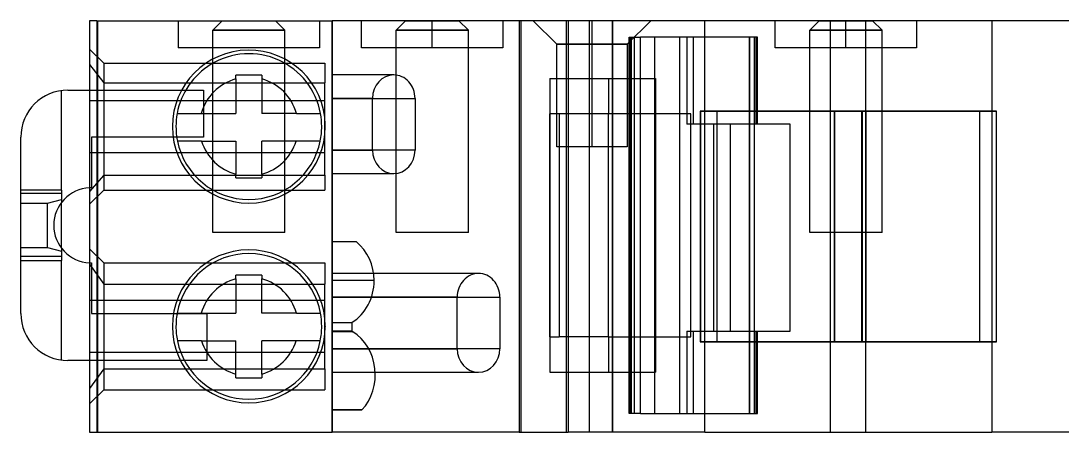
# Model space of a CAD drawing. Header units: millimetres. Extents: x -51.3 to 37.3, y -13 to 4.5.
# Drawn here: x -51.3 to -7, y -13 to 4.5 of the extents above; entities that cross this region are included whole.
import ezdxf

# ---------------------------------------------------------------- set-up
doc = ezdxf.new("R2010")
doc.units = ezdxf.units.MM
doc.layers.add('MAIN-1', color=7, linetype='Continuous')
doc.layers.add('MAIN-2', color=7, linetype='Continuous')

msp = doc.modelspace()

# ---------------------------------------------------------------- linework, layer by layer
at = {"layer": 'MAIN-1'}
for p, q in [((-48.374, 4.5), (-48.374, -13)), ((-48.069, 4.5), (-48.374, 4.5)), ((-48.069, 4.5), (-38.052, 4.5)), ((-48.069, 4.5), (-48.069, -13)), ((-38.052, 4.5), (-38.052, -13)), ((-30.1, 4.5), (-38.052, 4.5)), ((-38.052, -13), (-38.052, 4.5)), ((-34.938, 4.5), (-33.8, 4.5)), ((-33.8, 4.5), (-32.662, 4.5)), ((-30.011, 4.5), (-30.1, 4.5)), ((-30.1, 4.5), (-30.1, -13)), ((-28.013, 4.5), (-30.011, 4.5)), ((-30.011, -13), (-30.011, 4.5)), ((-22.207, 4.5), (-28.013, 4.5)), ((-28.013, 4.5), (-28.013, -13)), ((-22.207, 3.8), (-22.207, 4.5)), ((-9.993, 4.5), (-22.207, 4.5)), ((12.9, 4.5), (-9.993, 4.5)), ((-9.993, 4.5), (-9.993, 0.65)), ((-25.416, 3.8), (-24.938, 3.8)), ((-25.416, 3.8), (-25.416, -12.2)), ((-24.68, 3.8), (-24.938, 3.8)), ((-24.938, -12.2), (-24.938, 3.8)), ((-24.423, 3.8), (-24.68, 3.8)), ((-24.165, 3.8), (-24.423, 3.8)), ((-23.907, 3.8), (-24.165, 3.8)), ((-23.649, 3.8), (-23.907, 3.8)), ((-23.391, 3.8), (-23.649, 3.8)), ((-23.134, 3.8), (-23.391, 3.8)), ((-22.876, 3.8), (-23.134, 3.8)), ((-22.62, 3.8), (-22.876, 3.8)), ((-22.364, 3.8), (-22.62, 3.8)), ((-22.111, 3.8), (-22.364, 3.8)), ((-21.859, 3.8), (-22.111, 3.8)), ((-21.612, 3.8), (-21.859, 3.8)), ((-21.369, 3.8), (-21.612, 3.8)), ((-21.132, 3.8), (-21.369, 3.8)), ((-20.905, 3.8), (-21.132, 3.8)), ((-20.688, 3.8), (-20.905, 3.8)), ((-20.484, 3.8), (-20.688, 3.8)), ((-20.297, 3.8), (-20.484, 3.8)), ((-20.297, 3.8), (-20.297, -12.2)), ((-20.086, 3.8), (-20.297, 3.8)), ((-20.086, -12.2), (-20.086, 3.8)), ((-20.013, 3.8), (-20.086, 3.8)), ((-20.013, 0.1), (-20.013, 3.8)), ((-19.957, 3.8), (-20.013, 3.8)), ((-19.957, 0.1), (-19.957, 3.8)), ((-42.15, 2.17), (-42.15, 2.193)), ((-41.992, 2.193), (-42.15, 2.193)), ((-42.15, 2.146), (-42.15, 2.17)), ((-42.15, 2.122), (-42.15, 2.146)), ((-42.15, 2.098), (-42.15, 2.122)), ((-42.15, 2.074), (-42.15, 2.098)), ((-42.15, 2.051), (-42.15, 2.074)), ((-42.15, 2.027), (-42.15, 2.051)), ((-42.15, 2.027), (-42.15, 0.559)), ((-41.835, 2.193), (-41.992, 2.193)), ((-41.678, 2.193), (-41.835, 2.193)), ((-41.524, 2.193), (-41.678, 2.193)), ((-41.372, 2.193), (-41.524, 2.193)), ((-41.214, 2.193), (-41.372, 2.193)), ((-41.05, 2.193), (-41.214, 2.193)), ((-41.05, 2.193), (-41.05, 2.17)), ((-41.05, 2.17), (-41.05, 2.146)), ((-41.05, 2.146), (-41.05, 2.122)), ((-41.05, 2.122), (-41.05, 2.098)), ((-41.05, 2.098), (-41.05, 2.074)), ((-41.05, 2.074), (-41.05, 2.051)), ((-41.05, 2.051), (-41.05, 2.027)), ((-41.05, 2.027), (-41.05, 0.559)), ((-49.3, 1.55), (-48.374, 1.55)), ((-44.649, 0.559), (-44.648, 0.559)), ((-44.648, 0.559), (-44.645, 0.559)), ((-44.645, 0.559), (-44.64, 0.559)), ((-44.64, 0.559), (-44.633, 0.559)), ((-44.633, 0.559), (-44.624, 0.559)), ((-44.624, 0.559), (-44.613, 0.559)), ((-44.613, 0.559), (-44.6, 0.559)), ((-44.6, 0.559), (-44.585, 0.559)), ((-44.585, 0.559), (-44.568, 0.559)), ((-44.568, 0.559), (-44.549, 0.559)), ((-44.549, 0.559), (-44.528, 0.559)), ((-44.528, 0.559), (-44.506, 0.559)), ((-44.506, 0.559), (-44.482, 0.559)), ((-44.482, 0.559), (-44.456, 0.559)), ((-44.456, 0.559), (-44.429, 0.559)), ((-44.429, 0.559), (-44.401, 0.559)), ((-44.401, 0.559), (-44.37, 0.559)), ((-44.37, 0.559), (-44.338, 0.559)), ((-44.338, 0.559), (-44.305, 0.559)), ((-44.305, 0.559), (-44.269, 0.559)), ((-44.269, 0.559), (-44.233, 0.559)), ((-44.233, 0.559), (-44.195, 0.559)), ((-44.195, 0.559), (-44.156, 0.559)), ((-44.156, 0.559), (-44.116, 0.559)), ((-44.116, 0.559), (-44.076, 0.559)), ((-44.076, 0.559), (-44.035, 0.559)), ((-44.035, 0.559), (-43.993, 0.559)), ((-43.993, 0.559), (-43.949, 0.559)), ((-43.949, 0.559), (-43.905, 0.559)), ((-43.905, 0.559), (-43.86, 0.559)), ((-43.86, 0.559), (-43.814, 0.559)), ((-43.814, 0.559), (-43.768, 0.559)), ((-43.768, 0.559), (-43.721, 0.559)), ((-43.721, 0.559), (-43.673, 0.559)), ((-43.673, 0.559), (-43.624, 0.559)), ((-43.624, 0.559), (-42.15, 0.559)), ((-39.576, 0.559), (-41.05, 0.559)), ((-39.576, 0.559), (-39.528, 0.559)), ((-39.528, 0.559), (-39.48, 0.559)), ((-39.48, 0.559), (-39.433, 0.559)), ((-39.433, 0.559), (-39.387, 0.559)), ((-39.387, 0.559), (-39.341, 0.559)), ((-39.341, 0.559), (-39.296, 0.559)), ((-39.296, 0.559), (-39.252, 0.559)), ((-39.252, 0.559), (-39.209, 0.559)), ((-39.209, 0.559), (-39.166, 0.559)), ((-39.166, 0.559), (-39.125, 0.559)), ((-39.125, 0.559), (-39.085, 0.559)), ((-39.085, 0.559), (-39.045, 0.559)), ((-39.045, 0.559), (-39.006, 0.559)), ((-39.006, 0.559), (-38.968, 0.559)), ((-38.968, 0.559), (-38.931, 0.559)), ((-38.931, 0.559), (-38.895, 0.559)), ((-38.895, 0.559), (-38.861, 0.559)), ((-38.861, 0.559), (-38.829, 0.559)), ((-38.829, 0.559), (-38.799, 0.559)), ((-38.799, 0.559), (-38.77, 0.559)), ((-38.77, 0.559), (-38.743, 0.559)), ((-38.743, 0.559), (-38.717, 0.559)), ((-38.717, 0.559), (-38.693, 0.559)), ((-38.693, 0.559), (-38.671, 0.559)), ((-38.671, 0.559), (-38.65, 0.559)), ((-38.65, 0.559), (-38.631, 0.559)), ((-38.631, 0.559), (-38.614, 0.559)), ((-38.614, 0.559), (-38.6, 0.559)), ((-38.6, 0.559), (-38.587, 0.559)), ((-38.587, 0.559), (-38.576, 0.559)), ((-38.576, 0.559), (-38.567, 0.559)), ((-38.567, 0.559), (-38.56, 0.559)), ((-38.56, 0.559), (-38.555, 0.559)), ((-38.555, 0.559), (-38.552, 0.559)), ((-38.552, 0.559), (-38.551, 0.559)), ((-19.957, 0.65), (-9.993, 0.65)), ((-16.682, -9.15), (-16.682, 0.65)), ((-15.518, -9.15), (-15.518, 0.65)), ((-9.993, 0.65), (-12.522, 0.65)), ((-9.993, 0.65), (-9.993, -9.15)), ((-18.568, 0.1), (-20.013, 0.1)), ((-18.568, -8.7), (-18.568, 0.1)), ((-51.3, -7.95), (-51.3, -0.45)), ((-44.638, -0.614), (-44.639, -0.614)), ((-44.635, -0.614), (-44.638, -0.614)), ((-44.63, -0.614), (-44.635, -0.614)), ((-44.623, -0.614), (-44.63, -0.614)), ((-44.614, -0.614), (-44.623, -0.614)), ((-44.603, -0.614), (-44.614, -0.614)), ((-44.59, -0.614), (-44.603, -0.614)), ((-44.575, -0.614), (-44.59, -0.614)), ((-44.558, -0.614), (-44.575, -0.614)), ((-44.539, -0.614), (-44.558, -0.614)), ((-44.519, -0.614), (-44.539, -0.614)), ((-44.497, -0.614), (-44.519, -0.614)), ((-44.473, -0.614), (-44.497, -0.614)), ((-44.447, -0.614), (-44.473, -0.614)), ((-44.42, -0.614), (-44.447, -0.614)), ((-44.391, -0.614), (-44.42, -0.614)), ((-44.36, -0.614), (-44.391, -0.614)), ((-44.328, -0.614), (-44.36, -0.614)), ((-44.294, -0.614), (-44.328, -0.614)), ((-44.258, -0.614), (-44.294, -0.614)), ((-44.221, -0.614), (-44.258, -0.614)), ((-44.182, -0.614), (-44.221, -0.614)), ((-44.143, -0.614), (-44.182, -0.614)), ((-44.103, -0.614), (-44.143, -0.614)), ((-44.063, -0.614), (-44.103, -0.614)), ((-44.021, -0.614), (-44.063, -0.614)), ((-43.979, -0.614), (-44.021, -0.614)), ((-43.936, -0.614), (-43.979, -0.614)), ((-43.891, -0.614), (-43.936, -0.614)), ((-43.846, -0.614), (-43.891, -0.614)), ((-43.799, -0.614), (-43.846, -0.614)), ((-43.753, -0.614), (-43.799, -0.614)), ((-43.705, -0.614), (-43.753, -0.614)), ((-43.657, -0.614), (-43.705, -0.614)), ((-43.608, -0.614), (-43.657, -0.614)), ((-43.608, -0.614), (-42.15, -0.614)), ((-42.15, -0.614), (-42.15, -2.027)), ((-41.05, -2.027), (-41.05, -0.614)), ((-39.592, -0.614), (-41.05, -0.614)), ((-39.542, -0.614), (-39.592, -0.614)), ((-39.494, -0.614), (-39.542, -0.614)), ((-39.446, -0.614), (-39.494, -0.614)), ((-39.399, -0.614), (-39.446, -0.614)), ((-39.353, -0.614), (-39.399, -0.614)), ((-39.308, -0.614), (-39.353, -0.614)), ((-39.263, -0.614), (-39.308, -0.614)), ((-39.22, -0.614), (-39.263, -0.614)), ((-39.177, -0.614), (-39.22, -0.614)), ((-39.136, -0.614), (-39.177, -0.614)), ((-39.096, -0.614), (-39.136, -0.614)), ((-39.056, -0.614), (-39.096, -0.614)), ((-39.017, -0.614), (-39.056, -0.614)), ((-38.979, -0.614), (-39.017, -0.614)), ((-38.942, -0.614), (-38.979, -0.614)), ((-38.906, -0.614), (-38.942, -0.614)), ((-38.873, -0.614), (-38.906, -0.614)), ((-38.841, -0.614), (-38.873, -0.614)), ((-38.81, -0.614), (-38.841, -0.614)), ((-38.782, -0.614), (-38.81, -0.614)), ((-38.754, -0.614), (-38.782, -0.614)), ((-38.729, -0.614), (-38.754, -0.614)), ((-38.705, -0.614), (-38.729, -0.614)), ((-38.683, -0.614), (-38.705, -0.614)), ((-38.662, -0.614), (-38.683, -0.614)), ((-38.643, -0.614), (-38.662, -0.614)), ((-38.626, -0.614), (-38.643, -0.614)), ((-38.611, -0.614), (-38.626, -0.614)), ((-38.598, -0.614), (-38.611, -0.614)), ((-38.587, -0.614), (-38.598, -0.614)), ((-38.578, -0.614), (-38.587, -0.614)), ((-38.571, -0.614), (-38.578, -0.614)), ((-38.565, -0.614), (-38.571, -0.614)), ((-38.562, -0.614), (-38.565, -0.614)), ((-38.561, -0.614), (-38.562, -0.614)), ((-48.374, -1.1), (-48.374, -1.1)), ((-42.15, -2.053), (-42.15, -2.027)), ((-42.15, -2.079), (-42.15, -2.053)), ((-42.15, -2.105), (-42.15, -2.079)), ((-42.15, -2.131), (-42.15, -2.105)), ((-42.15, -2.157), (-42.15, -2.131)), ((-42.15, -2.183), (-42.15, -2.157)), ((-42.15, -2.183), (-41.996, -2.183)), ((-41.996, -2.183), (-41.839, -2.183)), ((-41.839, -2.183), (-41.68, -2.183)), ((-41.68, -2.183), (-41.519, -2.183)), ((-41.519, -2.183), (-41.358, -2.183)), ((-41.358, -2.183), (-41.202, -2.183)), ((-41.202, -2.183), (-41.05, -2.183)), ((-41.05, -2.027), (-41.05, -2.049)), ((-41.05, -2.049), (-41.05, -2.072)), ((-41.05, -2.072), (-41.05, -2.094)), ((-41.05, -2.094), (-41.05, -2.116)), ((-41.05, -2.116), (-41.05, -2.139)), ((-41.05, -2.139), (-41.05, -2.161)), ((-41.05, -2.161), (-41.05, -2.183)), ((-49.568, -5.176), (-49.568, -3.224)), ((-42.001, -6.318), (-42.15, -6.318)), ((-42.15, -6.34), (-42.15, -6.318)), ((-42.15, -6.362), (-42.15, -6.34)), ((-42.15, -6.384), (-42.15, -6.362)), ((-42.15, -6.406), (-42.15, -6.384)), ((-42.15, -6.429), (-42.15, -6.406)), ((-42.15, -6.451), (-42.15, -6.429)), ((-42.15, -6.473), (-42.15, -6.451)), ((-42.15, -6.473), (-42.15, -7.938)), ((-41.845, -6.318), (-42.001, -6.318)), ((-41.682, -6.318), (-41.845, -6.318)), ((-41.518, -6.318), (-41.682, -6.318)), ((-41.357, -6.318), (-41.518, -6.318)), ((-41.201, -6.318), (-41.357, -6.318)), ((-41.05, -6.318), (-41.201, -6.318)), ((-41.05, -6.318), (-41.05, -6.34)), ((-41.05, -6.34), (-41.05, -6.362)), ((-41.05, -6.362), (-41.05, -6.384)), ((-41.05, -6.384), (-41.05, -6.406)), ((-41.05, -6.406), (-41.05, -6.429)), ((-41.05, -6.429), (-41.05, -6.451)), ((-41.05, -6.451), (-41.05, -6.473)), ((-41.05, -7.938), (-41.05, -6.473)), ((-44.649, -7.938), (-44.648, -7.938)), ((-44.648, -7.938), (-44.645, -7.938)), ((-44.645, -7.938), (-44.64, -7.938)), ((-44.64, -7.938), (-44.632, -7.938)), ((-44.632, -7.938), (-44.623, -7.938)), ((-44.623, -7.938), (-44.612, -7.938)), ((-44.612, -7.938), (-44.599, -7.938)), ((-44.599, -7.938), (-44.584, -7.938)), ((-44.584, -7.938), (-44.567, -7.938)), ((-44.567, -7.938), (-44.548, -7.938)), ((-44.548, -7.938), (-44.528, -7.938)), ((-44.528, -7.938), (-44.505, -7.938)), ((-44.505, -7.938), (-44.481, -7.938)), ((-44.481, -7.938), (-44.456, -7.938)), ((-44.456, -7.938), (-44.429, -7.938)), ((-44.429, -7.938), (-44.4, -7.938)), ((-44.4, -7.938), (-44.37, -7.938)), ((-44.37, -7.938), (-44.338, -7.938)), ((-44.338, -7.938), (-44.304, -7.938)), ((-44.304, -7.938), (-44.269, -7.938)), ((-44.269, -7.938), (-44.232, -7.938)), ((-44.232, -7.938), (-44.194, -7.938)), ((-44.194, -7.938), (-44.155, -7.938)), ((-44.155, -7.938), (-44.116, -7.938)), ((-44.116, -7.938), (-44.075, -7.938)), ((-44.075, -7.938), (-44.034, -7.938)), ((-44.034, -7.938), (-43.992, -7.938)), ((-43.992, -7.938), (-43.949, -7.938)), ((-43.949, -7.938), (-43.905, -7.938)), ((-43.905, -7.938), (-43.86, -7.938)), ((-43.86, -7.938), (-43.814, -7.938)), ((-43.814, -7.938), (-43.767, -7.938)), ((-43.767, -7.938), (-43.72, -7.938)), ((-43.72, -7.938), (-43.672, -7.938)), ((-43.672, -7.938), (-43.623, -7.938)), ((-43.623, -7.938), (-42.15, -7.938)), ((-39.577, -7.938), (-41.05, -7.938)), ((-39.577, -7.938), (-39.528, -7.938)), ((-39.528, -7.938), (-39.481, -7.938)), ((-39.481, -7.938), (-39.434, -7.938)), ((-39.434, -7.938), (-39.388, -7.938)), ((-39.388, -7.938), (-39.342, -7.938)), ((-39.342, -7.938), (-39.297, -7.938)), ((-39.297, -7.938), (-39.252, -7.938)), ((-39.252, -7.938), (-39.209, -7.938)), ((-39.209, -7.938), (-39.167, -7.938)), ((-39.167, -7.938), (-39.126, -7.938)), ((-39.126, -7.938), (-39.085, -7.938)), ((-39.085, -7.938), (-39.045, -7.938)), ((-39.045, -7.938), (-39.006, -7.938)), ((-39.006, -7.938), (-38.968, -7.938)), ((-38.968, -7.938), (-38.931, -7.938)), ((-38.931, -7.938), (-38.896, -7.938)), ((-38.896, -7.938), (-38.862, -7.938)), ((-38.862, -7.938), (-38.83, -7.938)), ((-38.83, -7.938), (-38.799, -7.938)), ((-38.799, -7.938), (-38.77, -7.938)), ((-38.77, -7.938), (-38.743, -7.938)), ((-38.743, -7.938), (-38.717, -7.938)), ((-38.717, -7.938), (-38.693, -7.938)), ((-38.693, -7.938), (-38.671, -7.938)), ((-38.671, -7.938), (-38.651, -7.938)), ((-38.651, -7.938), (-38.632, -7.938)), ((-38.632, -7.938), (-38.615, -7.938)), ((-38.615, -7.938), (-38.6, -7.938)), ((-38.6, -7.938), (-38.587, -7.938)), ((-38.587, -7.938), (-38.576, -7.938)), ((-38.576, -7.938), (-38.567, -7.938)), ((-38.567, -7.938), (-38.56, -7.938)), ((-38.56, -7.938), (-38.555, -7.938)), ((-38.555, -7.938), (-38.552, -7.938)), ((-38.552, -7.938), (-38.551, -7.938)), ((-38.346, -8.489), (-38.346, -8.491)), ((-38.346, -8.491), (-38.346, -8.493)), ((-38.346, -8.493), (-38.346, -8.495)), ((-38.346, -8.495), (-38.346, -8.496)), ((-38.346, -8.496), (-38.346, -8.498)), ((-38.346, -8.498), (-38.346, -8.5)), ((-20.013, -12.2), (-20.013, -8.7)), ((-20.013, -8.7), (-18.568, -8.7)), ((-19.957, -12.2), (-19.957, -8.7)), ((-44.638, -9.111), (-44.639, -9.111)), ((-44.635, -9.111), (-44.638, -9.111)), ((-44.63, -9.111), (-44.635, -9.111)), ((-44.623, -9.111), (-44.63, -9.111)), ((-44.614, -9.111), (-44.623, -9.111)), ((-44.604, -9.111), (-44.614, -9.111)), ((-44.591, -9.111), (-44.604, -9.111)), ((-44.576, -9.111), (-44.591, -9.111)), ((-44.559, -9.111), (-44.576, -9.111)), ((-44.54, -9.111), (-44.559, -9.111)), ((-44.519, -9.111), (-44.54, -9.111)), ((-44.497, -9.111), (-44.519, -9.111)), ((-44.473, -9.111), (-44.497, -9.111)), ((-44.447, -9.111), (-44.473, -9.111)), ((-44.42, -9.111), (-44.447, -9.111)), ((-44.391, -9.111), (-44.42, -9.111)), ((-44.361, -9.111), (-44.391, -9.111)), ((-44.329, -9.111), (-44.361, -9.111)), ((-44.295, -9.111), (-44.329, -9.111)), ((-44.259, -9.111), (-44.295, -9.111)), ((-44.222, -9.111), (-44.259, -9.111)), ((-44.183, -9.111), (-44.222, -9.111)), ((-44.144, -9.111), (-44.183, -9.111)), ((-44.104, -9.111), (-44.144, -9.111)), ((-44.063, -9.111), (-44.104, -9.111)), ((-44.022, -9.111), (-44.063, -9.111)), ((-43.98, -9.111), (-44.022, -9.111)), ((-43.936, -9.111), (-43.98, -9.111)), ((-43.892, -9.111), (-43.936, -9.111)), ((-43.846, -9.111), (-43.892, -9.111)), ((-43.8, -9.111), (-43.846, -9.111)), ((-43.753, -9.111), (-43.8, -9.111)), ((-43.706, -9.111), (-43.753, -9.111)), ((-43.658, -9.111), (-43.706, -9.111)), ((-43.609, -9.111), (-43.658, -9.111)), ((-43.609, -9.111), (-42.15, -9.111)), ((-42.15, -10.527), (-42.15, -9.111)), ((-41.05, -10.527), (-41.05, -9.111)), ((-39.591, -9.111), (-41.05, -9.111)), ((-39.542, -9.111), (-39.591, -9.111)), ((-39.493, -9.111), (-39.542, -9.111)), ((-39.446, -9.111), (-39.493, -9.111)), ((-39.399, -9.111), (-39.446, -9.111)), ((-39.352, -9.111), (-39.399, -9.111)), ((-39.307, -9.111), (-39.352, -9.111)), ((-39.262, -9.111), (-39.307, -9.111)), ((-39.219, -9.111), (-39.262, -9.111)), ((-39.177, -9.111), (-39.219, -9.111)), ((-39.136, -9.111), (-39.177, -9.111)), ((-39.095, -9.111), (-39.136, -9.111)), ((-39.055, -9.111), (-39.095, -9.111)), ((-39.016, -9.111), (-39.055, -9.111)), ((-38.978, -9.111), (-39.016, -9.111)), ((-38.941, -9.111), (-38.978, -9.111)), ((-38.906, -9.111), (-38.941, -9.111)), ((-38.872, -9.111), (-38.906, -9.111)), ((-38.84, -9.111), (-38.872, -9.111)), ((-38.81, -9.111), (-38.84, -9.111)), ((-38.781, -9.111), (-38.81, -9.111)), ((-38.754, -9.111), (-38.781, -9.111)), ((-38.729, -9.111), (-38.754, -9.111)), ((-38.705, -9.111), (-38.729, -9.111)), ((-38.682, -9.111), (-38.705, -9.111)), ((-38.662, -9.111), (-38.682, -9.111)), ((-38.643, -9.111), (-38.662, -9.111)), ((-38.626, -9.111), (-38.643, -9.111)), ((-38.61, -9.111), (-38.626, -9.111)), ((-38.597, -9.111), (-38.61, -9.111)), ((-38.586, -9.111), (-38.597, -9.111)), ((-38.577, -9.111), (-38.586, -9.111)), ((-38.57, -9.111), (-38.577, -9.111)), ((-38.565, -9.111), (-38.57, -9.111)), ((-38.562, -9.111), (-38.565, -9.111)), ((-38.561, -9.111), (-38.562, -9.111)), ((-9.993, -9.15), (-19.957, -9.15)), ((-19.957, -9.15), (-16.682, -9.15)), ((-15.518, -9.15), (-10.566, -9.15)), ((-9.993, -9.15), (-9.993, -13)), ((-48.374, -9.6), (-48.374, -9.6)), ((-48.374, -9.95), (-49.3, -9.95)), ((-42.15, -10.555), (-42.15, -10.527)), ((-42.15, -10.583), (-42.15, -10.555)), ((-42.15, -10.611), (-42.15, -10.583)), ((-42.15, -10.639), (-42.15, -10.611)), ((-41.05, -10.527), (-41.05, -10.551)), ((-41.05, -10.551), (-41.05, -10.575)), ((-41.05, -10.575), (-41.05, -10.599)), ((-41.05, -10.599), (-41.05, -10.623)), ((-41.05, -10.623), (-41.05, -10.647)), ((-42.15, -10.667), (-42.15, -10.639)), ((-42.15, -10.695), (-42.15, -10.667)), ((-42.15, -10.695), (-41.993, -10.695)), ((-41.993, -10.695), (-41.836, -10.695)), ((-41.836, -10.695), (-41.679, -10.695)), ((-41.679, -10.695), (-41.521, -10.695)), ((-41.521, -10.695), (-41.364, -10.695)), ((-41.364, -10.695), (-41.207, -10.695)), ((-41.207, -10.695), (-41.05, -10.695)), ((-41.05, -10.647), (-41.05, -10.671)), ((-41.05, -10.671), (-41.05, -10.695)), ((-24.938, -12.2), (-25.416, -12.2)), ((-24.938, -12.2), (-24.68, -12.2)), ((-24.68, -12.2), (-24.423, -12.2)), ((-24.423, -12.2), (-24.165, -12.2)), ((-24.165, -12.2), (-23.907, -12.2)), ((-23.907, -12.2), (-23.649, -12.2)), ((-23.649, -12.2), (-23.391, -12.2)), ((-23.391, -12.2), (-23.134, -12.2)), ((-23.134, -12.2), (-22.876, -12.2)), ((-22.876, -12.2), (-22.62, -12.2)), ((-22.62, -12.2), (-22.364, -12.2)), ((-22.364, -12.2), (-22.111, -12.2)), ((-22.207, -13), (-22.207, -12.2)), ((-22.111, -12.2), (-21.859, -12.2)), ((-21.859, -12.2), (-21.612, -12.2)), ((-21.612, -12.2), (-21.369, -12.2)), ((-21.369, -12.2), (-21.132, -12.2)), ((-21.132, -12.2), (-20.905, -12.2)), ((-20.905, -12.2), (-20.688, -12.2)), ((-20.688, -12.2), (-20.484, -12.2)), ((-20.484, -12.2), (-20.297, -12.2)), ((-20.297, -12.2), (-20.086, -12.2)), ((-20.086, -12.2), (-20.013, -12.2)), ((-20.013, -12.2), (-19.957, -12.2)), ((-48.374, -13), (-48.069, -13)), ((-48.069, -13), (-38.052, -13)), ((-30.1, -13), (-38.052, -13)), ((-30.1, -13), (-30.011, -13)), ((-30.011, -13), (-28.013, -13)), ((-22.207, -13), (-28.013, -13)), ((-22.207, -13), (-9.993, -13)), ((12.9, -13), (-9.993, -13))]:
    msp.add_line(p, q, dxfattribs=at)
for centre, radius, start, end in [((-41.6, 0), 3.254, 1.241, 180), ((-41.6, 0), 3.1, 10.3952, 121.2581), ((-41.6, 0), 3.1, 121.2581, 169.6048), ((-41.6, 0), 2.1, 105.1831, 164.5524), ((-41.6, 0), 2.1, 15.4476, 74.8169), ((-49.3, -0.45), 2, 90, 180), ((-41.6, 0), 3.1, 169.6048, 180), ((-41.6, 0), 3.1, 0, 10.3952), ((-41.6, 0), 3.1, 180, 187.4137), ((-41.6, 0), 3.254, 0, 1.241), ((-41.6, 0), 3.254, 180, 0), ((-41.6, 0), 3.1, 187.4137, 191.4183), ((-41.6, 0), 3.1, 348.5816, 0), ((-41.6, 0), 3.1, 191.4183, 348.5816), ((-41.6, 0), 2.1, 196.9924, 254.8169), ((-41.6, 0), 2.1, 285.1831, 343.0077), ((-48.3, -4.2), 1.6, 92.6606, 180), ((-48.3, -4.2), 1.6, 180, 267.3399), ((-41.6, -8.5), 3.254, 0.1853, 180), ((-41.6, -8.5), 3.1, 10.4411, 169.559), ((-41.6, -8.5), 2.1, 105.183, 164.4832), ((-41.6, -8.5), 2.1, 15.5168, 74.8169), ((-49.3, -7.95), 2, 180, 270), ((-41.6, -8.5), 3.1, 169.559, 172.5863), ((-41.6, -8.5), 3.1, 0, 10.4411), ((-41.6, -8.5), 3.1, 172.5863, 180), ((-41.6, -8.5), 3.254, 180, 359.9992), ((-41.6, -8.5), 3.1, 180, 191.3723), ((-41.6, -8.5), 3.1, 348.6277, 0), ((-41.6, -8.5), 3.1, 191.3723, 348.6277), ((-41.6, -8.5), 2.1, 196.9226, 254.8169), ((-41.6, -8.5), 2.1, 285.1831, 343.0773)]:
    msp.add_arc(centre, radius, start, end, dxfattribs=at)
at = {"layer": 'MAIN-2'}
for p, q in [((-48.374, 4.5), (-48.374, 4.5)), ((-48.069, 4.5), (-48.069, 4.5)), ((-48.045, 4.5), (-48.045, 4.5)), ((-48.045, 4.5), (-48.045, -13)), ((-44.608, 4.5), (-44.608, 3.35)), ((-43.138, 4.1), (-42.738, 4.5)), ((-42.738, 4.5), (-41.6, 4.5)), ((-41.6, 4.5), (-40.462, 4.5)), ((-40.062, 4.1), (-40.462, 4.5)), ((-38.592, 4.5), (-38.592, 3.35)), ((-38.052, 4.5), (-38.052, 4.5)), ((-38.052, 4.5), (-38.052, 4.5)), ((-36.808, 3.35), (-36.808, 4.5)), ((-35.338, 4.1), (-34.938, 4.5)), ((-33.8, 3.35), (-33.8, 4.5)), ((-33.8, 3.35), (-33.8, 4.5)), ((-32.262, 4.1), (-32.662, 4.5)), ((-30.792, 4.5), (-30.792, 3.35)), ((-30.1, 4.5), (-30.1, 4.5)), ((-29.5, 4.5), (-28.5, 3.5)), ((-28.085, -13), (-28.085, 4.5)), ((-27.103, 4.5), (-27.103, 4.5)), ((-27.103, -13), (-27.103, 4.5)), ((-27, 3.5), (-27, 4.5)), ((-27, 3.5), (-27, 4.5)), ((-26.124, -13), (-26.124, 4.5)), ((-26.122, -13), (-26.122, 4.5)), ((-25.5, 3.5), (-24.5, 4.5)), ((-19.208, 3.35), (-19.208, 4.5)), ((-17.738, 4.1), (-17.338, 4.5)), ((-17.338, 4.5), (-16.2, 4.5)), ((-16.85, -13), (-16.85, 4.5)), ((-16.2, 4.5), (-15.062, 4.5)), ((-16.2, 3.35), (-16.2, 4.5)), ((-16.2, 3.35), (-16.2, 4.5)), ((-15.35, -13), (-15.35, 4.5)), ((-14.662, 4.1), (-15.062, 4.5)), ((-13.192, 4.5), (-13.192, 3.35)), ((-43.138, 4.1), (-41.6, 4.1)), ((-41.6, 4.1), (-43.138, 4.1)), ((-43.138, -4.5), (-43.138, 4.1)), ((-40.062, 4.1), (-41.6, 4.1)), ((-41.6, 4.1), (-40.062, 4.1)), ((-40.062, -4.5), (-40.062, 4.1)), ((-35.338, 4.1), (-33.8, 4.1)), ((-33.8, 4.1), (-35.338, 4.1)), ((-35.338, -4.5), (-35.338, 4.1)), ((-32.262, 4.1), (-33.8, 4.1)), ((-33.8, 4.1), (-32.262, 4.1)), ((-32.262, -4.5), (-32.262, 4.1)), ((-17.738, 4.1), (-16.2, 4.1)), ((-16.2, 4.1), (-17.738, 4.1)), ((-17.738, -4.5), (-17.738, 4.1)), ((-14.662, 4.1), (-16.2, 4.1)), ((-16.2, 4.1), (-14.662, 4.1)), ((-14.662, -4.5), (-14.662, 4.1)), ((-25.415, -12.2), (-25.415, 3.8)), ((-25.381, -12.2), (-25.381, 3.8)), ((-25.322, -12.2), (-25.322, 3.8)), ((-25.187, -12.2), (-25.187, 3.8)), ((-24.326, -12.2), (-24.326, 3.8)), ((-23.265, -12.2), (-23.265, 3.8)), ((-22.962, 3.8), (-22.962, 0.1)), ((-22.68, 0.1), (-22.68, 3.8)), ((-22.207, 0.65), (-22.207, 3.8)), ((-20.315, 3.8), (-20.315, -12.2)), ((-20.018, 3.8), (-20.018, 0.1)), ((-48.374, 3.3), (-48.374, 3.3)), ((-47.774, 2.7), (-48.374, 3.3)), ((-38.592, 3.35), (-44.608, 3.35)), ((-33.8, 3.35), (-36.808, 3.35)), ((-30.792, 3.35), (-33.8, 3.35)), ((-27, 3.5), (-28.5, 3.5)), ((-28.5, -0.865), (-28.5, 3.5)), ((-28.5, 3.5), (-27, 3.5)), ((-25.5, 3.5), (-27, 3.5)), ((-27, -0.865), (-27, 3.5)), ((-27, 3.5), (-25.5, 3.5)), ((-27, -0.865), (-27, 3.5)), ((-25.5, 3.5), (-25.5, -0.865)), ((-16.2, 3.35), (-19.208, 3.35)), ((-13.192, 3.35), (-16.2, 3.35)), ((-47.774, 2.7), (-47.774, 1.1)), ((-47.774, 2.7), (-47.774, 2.7)), ((-47.774, 2.7), (-38.374, 2.7)), ((-47.774, 2.7), (-47.774, 1.867)), ((-38.374, 2.7), (-38.374, 2.7)), ((-38.374, 2.7), (-38.374, 1.867)), ((-48.374, 2.648), (-47.774, 1.867)), ((-43.209, 2.65), (-43.209, 2.65)), ((-47.774, 1.867), (-38.374, 1.867)), ((-42.15, 2.193), (-42.15, 2.193)), ((-41.05, 2.193), (-41.05, 2.193)), ((-38.374, -2.068), (-38.374, 1.867)), ((-35.436, 2.2), (-38.052, 2.2)), ((-28.796, 2.05), (-24.3, 2.05)), ((-28.796, 2.05), (-28.796, -10.45)), ((-28.796, 2.05), (-28.796, 2.05)), ((-26.3, 2.05), (-26.3, 0.55)), ((-24.3, 2.05), (-24.3, 2.05)), ((-24.3, 2.05), (-24.3, -10.45)), ((-49.568, -2.7), (-49.568, 1.532)), ((-49.3, 1.55), (-49.3, 1.55)), ((-48.374, 1.55), (-46.3, 1.55)), ((-46.3, 1.55), (-43.534, 1.55)), ((-46.3, 1.55), (-46.3, 1.55)), ((-43.534, 1.55), (-43.534, -0.45)), ((-43.534, 1.55), (-43.534, 1.55)), ((-47.774, 1.1), (-48.374, 1.1)), ((-47.774, 1.1), (-47.774, -1.1)), ((-38.374, 1.1), (-47.774, 1.1)), ((-36.343, 1.2), (-38.052, 1.2)), ((-38.052, 1.2), (-34.53, 1.2)), ((-36.343, -1), (-36.343, 1.2)), ((-34.53, 1.2), (-34.53, -1)), ((-44.649, 0.559), (-44.649, 0.559)), ((-42.15, 0.559), (-42.15, 0.559)), ((-41.05, 0.559), (-41.05, 0.559)), ((-38.551, 0.559), (-38.551, 0.559)), ((-28.796, -8.95), (-28.796, 0.55)), ((-28.402, 0.55), (-28.796, 0.55)), ((-26.3, 0.55), (-28.402, 0.55)), ((-28.402, 0.55), (-28.402, -8.95)), ((-26.3, -8.95), (-26.3, 0.55)), ((-24.3, 0.55), (-26.3, 0.55)), ((-24.3, 0.55), (-24.3, 0.55)), ((-22.8, 0.55), (-24.3, 0.55)), ((-22.8, 0.55), (-22.8, 0.55)), ((-22.8, -8.95), (-22.8, 0.55)), ((-16.682, 0.65), (-22.4, 0.65)), ((-22.4, 0.65), (-22.4, -9.15)), ((-22.381, 0.65), (-22.381, -9.15)), ((-22.381, 0.65), (-22.207, 0.65)), ((-22.207, -9.15), (-22.207, 0.65)), ((-22.207, 0.65), (-19.957, 0.65)), ((-21.677, -9.15), (-21.677, 0.65)), ((-16.85, -9.15), (-16.85, 0.65)), ((-16.682, 0.65), (-16.85, 0.65)), ((-16.691, 0.65), (-16.691, -9.15)), ((-15.35, 0.65), (-16.682, 0.65)), ((-12.522, 0.65), (-15.518, 0.65)), ((-15.509, 0.65), (-15.509, -9.15)), ((-15.35, 0.65), (-15.35, -9.15)), ((-10.523, 0.65), (-10.523, -9.15)), ((-9.993, 0.65), (-9.814, 0.65)), ((-9.8, 0.65), (-9.993, 0.65)), ((-9.814, 0.65), (-9.814, -9.15)), ((-9.8, -9.15), (-9.8, 0.65)), ((-38.347, 0.07), (-38.347, 0.07)), ((-22.68, 0.1), (-22.962, 0.1)), ((-20.018, 0.1), (-22.68, 0.1)), ((-21.821, -8.7), (-21.821, 0.1)), ((-21.118, 0.1), (-21.118, -8.7)), ((-19.957, 0.1), (-20.018, 0.1)), ((-44.854, 0), (-44.854, 0)), ((-44.674, -0.4), (-44.674, -0.4)), ((-51.3, -0.45), (-51.3, -0.45)), ((-48.3, -0.45), (-48.3, -1.45)), ((-43.534, -0.45), (-48.3, -0.45)), ((-48.3, -0.45), (-48.3, -0.45)), ((-44.639, -0.614), (-44.639, -0.614)), ((-43.534, -0.45), (-43.534, -0.45)), ((-42.15, -0.614), (-42.15, -0.614)), ((-41.05, -0.614), (-41.05, -0.614)), ((-38.561, -0.614), (-38.561, -0.614)), ((-27, -0.865), (-28.5, -0.865)), ((-25.5, -0.865), (-27, -0.865)), ((-48.374, -1.1), (-47.774, -1.1)), ((-47.774, -1.1), (-47.774, -2.7)), ((-47.774, -1.1), (-38.374, -1.1)), ((-34.53, -1), (-38.052, -1)), ((-38.052, -1), (-36.343, -1)), ((-48.3, -1.45), (-48.3, -2.6)), ((-48.3, -1.45), (-48.3, -1.45)), ((-47.774, -2.068), (-48.374, -2.767)), ((-47.774, -2.068), (-38.374, -2.068)), ((-47.774, -2.068), (-47.774, -2.7)), ((-42.15, -2.183), (-42.15, -2.183)), ((-41.05, -2.183), (-41.05, -2.183)), ((-38.374, -2.068), (-38.374, -2.7)), ((-38.052, -2), (-35.436, -2)), ((-48.3, -2.6), (-48.3, -2.6)), ((-51.3, -2.7), (-51.3, -2.7)), ((-49.568, -2.7), (-51.3, -2.7)), ((-51.3, -2.828), (-49.568, -2.828)), ((-50.168, -3.259), (-49.568, -3.098)), ((-49.568, -2.7), (-49.568, -2.7)), ((-49.568, -2.7), (-49.568, -3.224)), ((-47.774, -2.7), (-48.374, -3.3)), ((-47.774, -2.7), (-47.774, -2.7)), ((-47.774, -2.7), (-38.374, -2.7)), ((-38.374, -2.7), (-38.374, -2.7)), ((-51.3, -3.259), (-50.168, -3.259)), ((-50.168, -5.141), (-50.168, -3.259)), ((-49.568, -3.224), (-49.568, -3.224)), ((-48.374, -3.3), (-48.374, -3.3)), ((-40.062, -4.5), (-43.138, -4.5)), ((-32.262, -4.5), (-35.338, -4.5)), ((-14.662, -4.5), (-17.738, -4.5)), ((-51.3, -5.141), (-50.168, -5.141)), ((-50.168, -5.141), (-49.568, -5.302)), ((-49.568, -5.176), (-49.568, -5.176)), ((-49.568, -5.176), (-49.568, -5.7)), ((-48.374, -5.2), (-48.374, -5.2)), ((-47.774, -5.8), (-48.374, -5.2)), ((-38.052, -4.876), (-37.027, -4.9)), ((-37.027, -4.9), (-38.052, -4.9)), ((-51.3, -5.518), (-49.568, -5.518)), ((-51.3, -5.7), (-51.3, -5.7)), ((-51.3, -5.7), (-49.568, -5.7)), ((-49.568, -5.7), (-49.568, -5.7)), ((-49.568, -9.932), (-49.568, -5.7)), ((-48.374, -5.851), (-47.774, -6.7)), ((-48.3, -5.8), (-48.3, -6.95)), ((-48.3, -5.8), (-48.3, -5.8)), ((-47.774, -5.8), (-47.774, -7.4)), ((-47.774, -5.8), (-47.774, -5.8)), ((-47.774, -5.8), (-38.374, -5.8)), ((-47.774, -5.8), (-47.774, -6.7)), ((-38.374, -5.8), (-38.374, -6.7)), ((-38.374, -5.8), (-38.374, -5.8)), ((-42.15, -6.318), (-42.15, -6.318)), ((-41.05, -6.318), (-41.05, -6.318)), ((-31.829, -6.25), (-38.052, -6.25)), ((-36.27, -6.551), (-38.052, -6.551)), ((-48.3, -6.95), (-48.3, -7.95)), ((-48.3, -6.95), (-48.3, -6.95)), ((-47.774, -6.7), (-38.374, -6.7)), ((-38.374, -10.3), (-38.374, -6.7)), ((-47.774, -7.4), (-48.374, -7.4)), ((-47.774, -7.4), (-47.774, -9.6)), ((-38.374, -7.4), (-47.774, -7.4)), ((-32.736, -7.25), (-38.052, -7.25)), ((-38.052, -7.25), (-30.923, -7.25)), ((-32.736, -9.45), (-32.736, -7.25)), ((-30.923, -7.25), (-30.923, -9.45)), ((-51.3, -7.95), (-51.3, -7.95)), ((-48.3, -7.95), (-47.3, -7.95)), ((-48.3, -7.95), (-48.3, -7.95)), ((-47.3, -7.95), (-43.392, -7.95)), ((-47.3, -7.95), (-47.3, -7.95)), ((-44.649, -7.938), (-44.649, -7.938)), ((-43.392, -7.95), (-43.392, -9.95)), ((-43.392, -7.95), (-43.392, -7.95)), ((-42.15, -7.938), (-42.15, -7.938)), ((-41.05, -7.938), (-41.05, -7.938)), ((-38.551, -7.938), (-38.551, -7.938)), ((-44.674, -8.1), (-44.674, -8.1)), ((-38.052, -8.34), (-37.222, -8.34)), ((-37.222, -8.34), (-37.222, -8.697)), ((-44.854, -8.5), (-44.854, -8.5)), ((-44.7, -8.5), (-44.7, -8.5)), ((-38.346, -8.489), (-38.346, -8.489)), ((-37.222, -8.697), (-38.052, -8.697)), ((-37.173, -8.73), (-38.052, -8.73)), ((-37.222, -8.697), (-37.173, -8.73)), ((-22.962, -8.7), (-22.68, -8.7)), ((-22.962, -8.7), (-22.962, -12.2)), ((-22.68, -8.7), (-20.018, -8.7)), ((-22.68, -12.2), (-22.68, -8.7)), ((-20.018, -8.7), (-20.018, -12.2)), ((-20.018, -8.7), (-19.957, -8.7)), ((-44.639, -9.111), (-44.639, -9.111)), ((-42.15, -9.111), (-42.15, -9.111)), ((-41.05, -9.111), (-41.05, -9.111)), ((-38.561, -9.111), (-38.561, -9.111)), ((-28.796, -8.95), (-28.402, -8.95)), ((-26.3, -8.95), (-28.402, -8.95)), ((-26.3, -8.95), (-26.3, -10.45)), ((-26.3, -8.95), (-24.3, -8.95)), ((-24.3, -8.95), (-22.8, -8.95)), ((-24.3, -8.95), (-24.3, -8.95)), ((-22.8, -8.95), (-22.8, -8.95)), ((-22.4, -9.15), (-19.957, -9.15)), ((-22.207, -9.15), (-22.381, -9.15)), ((-22.207, -12.2), (-22.207, -9.15)), ((-19.957, -9.15), (-22.207, -9.15)), ((-16.85, -9.15), (-15.35, -9.15)), ((-10.566, -9.15), (-9.8, -9.15)), ((-9.814, -9.15), (-9.993, -9.15)), ((-48.374, -9.6), (-47.774, -9.6)), ((-47.774, -9.6), (-38.374, -9.6)), ((-47.774, -9.6), (-47.774, -11.2)), ((-30.923, -9.45), (-38.052, -9.45)), ((-38.052, -9.45), (-32.736, -9.45)), ((-49.3, -9.95), (-49.3, -9.95)), ((-46.3, -9.95), (-48.374, -9.95)), ((-43.392, -9.95), (-46.3, -9.95)), ((-46.3, -9.95), (-46.3, -9.95)), ((-43.392, -9.95), (-43.392, -9.95)), ((-47.774, -10.3), (-48.374, -11.149)), ((-47.774, -10.3), (-47.774, -11.2)), ((-47.774, -10.3), (-38.374, -10.3)), ((-38.374, -10.3), (-38.374, -11.2)), ((-38.052, -10.45), (-31.829, -10.45)), ((-28.796, -10.45), (-24.3, -10.45)), ((-28.796, -10.45), (-28.796, -10.45)), ((-24.3, -10.45), (-24.3, -10.45)), ((-42.15, -10.695), (-42.15, -10.695)), ((-41.05, -10.695), (-41.05, -10.695)), ((-47.774, -11.2), (-48.374, -11.8)), ((-47.774, -11.2), (-47.774, -11.2)), ((-47.774, -11.2), (-38.374, -11.2)), ((-38.374, -11.2), (-38.374, -11.2)), ((-48.374, -11.8), (-48.374, -11.8)), ((-36.794, -12.054), (-38.052, -12.053)), ((-38.052, -12.054), (-36.794, -12.054)), ((-48.374, -13), (-48.374, -13)), ((-48.069, -13), (-48.069, -13)), ((-48.045, -13), (-48.045, -13)), ((-38.052, -13), (-38.052, -13)), ((-38.052, -13), (-38.052, -13)), ((-30.1, -13), (-30.1, -13)), ((-27.103, -13), (-27.103, -13))]:
    msp.add_line(p, q, dxfattribs=at)
for start, end in [(90, 92.6606), (267.3399, 270)]:
    msp.add_arc((-48.3, -4.2), 1.6, start, end, dxfattribs=at)
for centre, major_axis, start_param, end_param in [((-35.436, 1.2), (0, -1), 3.141593, 4.712389), ((-35.436, 1.2), (0, -1), 1.570796, 3.141593), ((-35.436, -1), (0, -1), -1.570796, 0), ((-35.436, -1), (0, -1), 0, 1.570796), ((-38.128, -6.551), (0, -2.05), 1.570772, 2.507005), ((-38.128, -6.551), (0, -2.05), 0.509537, 1.570835), ((-31.829, -7.25), (0, -1), -3.141593, -1.570796), ((-31.829, -7.25), (0, -1), 1.570796, 3.141593), ((-38.127, -10.551), (0, -2.103), 0.774864, 2.617471), ((-31.829, -9.45), (0, -1), -1.570796, 0), ((-31.829, -9.45), (0, -1), 0, 1.570796)]:
    msp.add_ellipse(centre, major_axis=major_axis, ratio=0.906308, start_param=start_param, end_param=end_param, dxfattribs=at)

doc.saveas('drawing.dxf')
